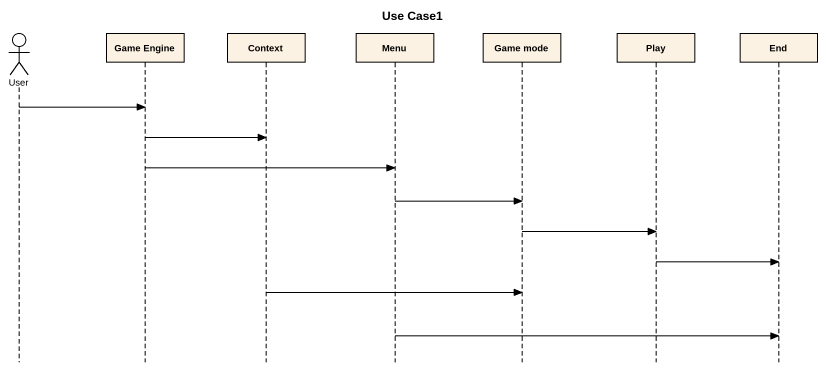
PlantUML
@startuml
title Use Case1
hide footbox
actor User
participant "Game Engine" as Game_Engine
participant Context
participant Menu
participant "Game mode" as Game_mode
participant Play
participant "End" as End_

User -> Game_Engine
Game_Engine -> Context
Game_Engine -> Menu
Menu -> Game_mode
Game_mode -> Play
Play -> End_
Context -> Game_mode
Menu -> End_
@enduml
